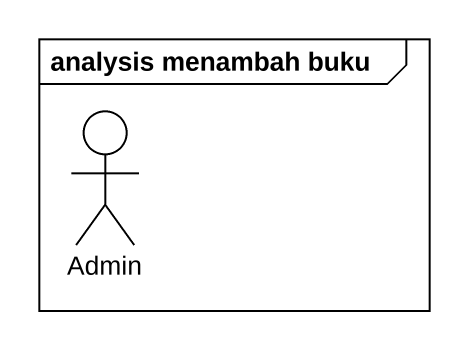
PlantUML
@startuml
mainframe analysis menambah buku
actor Admin
@enduml
